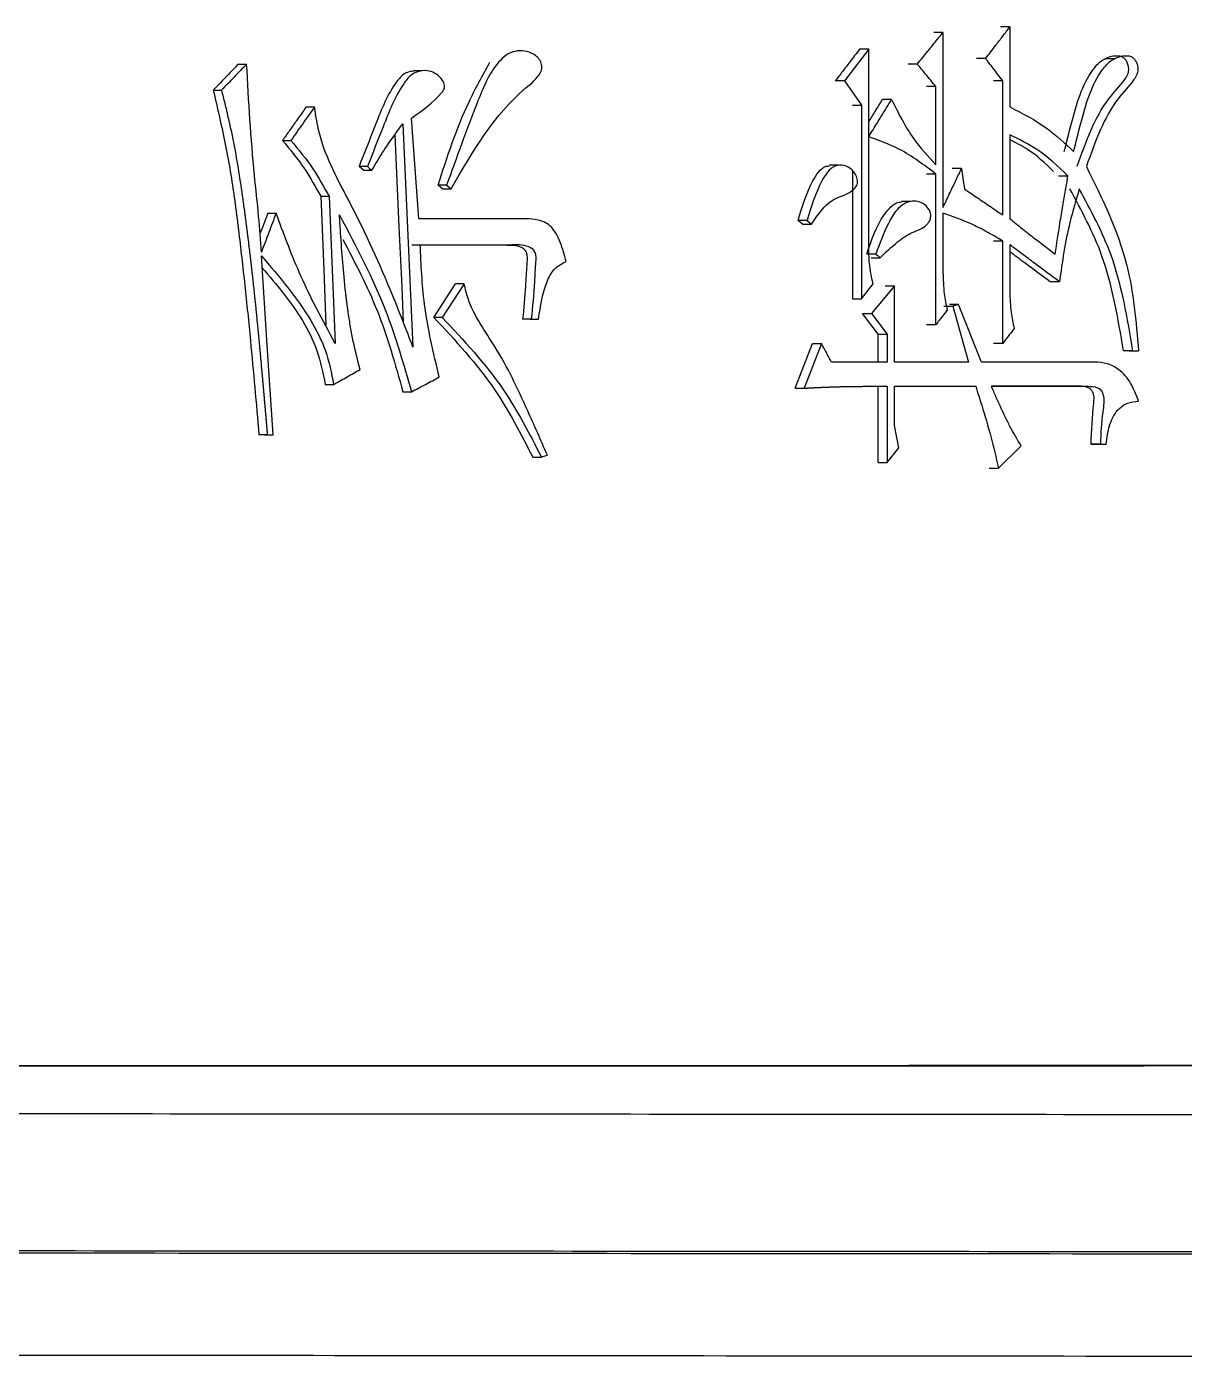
# Model space of a CAD drawing. Header units: millimetres. Extents: x 2223 to 4172, y 741 to 2119.
# Drawn here: x 3138.9 to 3145.62, y 981.24 to 989.04 of the extents above; entities that cross this region are included whole.
import ezdxf

# ---------------------------------------------------------------- set-up
doc = ezdxf.new("R2010")
doc.units = ezdxf.units.MM

msp = doc.modelspace()

# ---------------------------------------------------------------- linework, layer by layer
at = {"color": 7, "linetype": 'Continuous', "lineweight": 25}
for p, q in [((3144.2201, 989.0105), (3144.1667, 989.0105)), ((3144.2201, 989.0105), (3144.2201, 987.9937)), ((3144.6084, 989.043), (3144.5545, 989.043)), ((3144.6084, 989.043), (3144.6084, 988.5777)), ((3143.7887, 988.9132), (3143.6473, 988.7293)), ((3143.7887, 988.9132), (3143.7359, 988.9132)), ((3143.7887, 988.4048), (3143.7887, 988.9132)), ((3144.4681, 988.8591), (3144.4144, 988.8591)), ((3145.2162, 988.8579), (3145.1612, 988.8579)), ((3140.1279, 988.8266), (3140.1761, 988.8266)), ((3141.1972, 988.7879), (3141.1475, 988.7879)), ((3144.071, 988.8266), (3144.0178, 988.8266)), ((3143.6473, 988.7293), (3143.5947, 988.7293)), ((3143.6473, 988.7293), (3143.7472, 988.5886)), ((3144.1787, 988.6968), (3144.1253, 988.6968)), ((3144.1787, 988.2425), (3144.1787, 988.6968)), ((3144.5671, 988.7293), (3144.5133, 988.7293)), ((3144.5671, 987.9504), (3144.5671, 988.7293)), ((3139.9822, 988.6752), (3140.0301, 988.6752)), ((3143.9217, 988.6211), (3143.8686, 988.6211)), ((3140.5215, 988.5778), (3140.5702, 988.5778)), ((3143.6944, 988.5886), (3143.7472, 988.5886)), ((3143.7472, 988.5886), (3143.7472, 987.4636)), ((3141.176, 987.9288), (3141.1334, 988.5129)), ((3140.3848, 988.3831), (3140.4333, 988.3831)), ((3143.7887, 987.7665), (3143.7887, 988.4046)), ((3144.6084, 988.4156), (3144.6084, 987.9288)), ((3140.8777, 988.2317), (3140.8287, 988.2317)), ((3140.8542, 988.21), (3140.8287, 988.2317)), ((3143.6148, 988.239), (3143.5619, 988.239)), ((3140.8542, 988.21), (3140.9033, 988.21)), ((3143.6944, 988.2092), (3143.6944, 987.4636)), ((3144.1787, 988.1883), (3144.1253, 988.1883)), ((3144.1787, 987.3122), (3144.1787, 988.1883)), ((3144.3276, 988.2209), (3144.2741, 988.2209)), ((3144.8916, 988.1776), (3144.9459, 988.1776)), ((3141.3375, 988.1235), (3141.2879, 988.1235)), ((3141.3133, 988.1018), (3141.2879, 988.1235)), ((3141.3133, 988.1018), (3141.363, 988.1019)), ((3141.3375, 988.1235), (3141.363, 988.1019)), ((3140.6069, 988.0586), (3140.6557, 988.0586)), ((3140.6557, 988.0586), (3140.6899, 987.2041)), ((3144.0331, 988.0283), (3143.9796, 988.0283)), ((3140.2992, 987.9611), (3140.3476, 987.9611)), ((3141.7956, 987.9288), (3141.176, 987.9288)), ((3143.4033, 987.8963), (3143.3783, 987.918)), ((3143.4307, 987.918), (3143.4558, 987.8963)), ((3144.2201, 987.9612), (3144.2201, 987.6151)), ((3143.4033, 987.8963), (3143.4558, 987.8963)), ((3141.135, 987.7773), (3141.6523, 987.7773)), ((3141.1845, 987.7773), (3141.7024, 987.7773)), ((3141.6523, 987.7773), (3141.7024, 987.7773)), ((3144.5671, 987.799), (3144.5133, 987.799)), ((3144.5672, 987.204), (3144.5671, 987.799)), ((3144.6084, 987.7774), (3144.6084, 987.5069)), ((3143.8022, 987.7017), (3143.8552, 987.7017)), ((3141.2624, 987.3554), (3141.3895, 987.55)), ((3141.4393, 987.55), (3141.312, 987.3554)), ((3141.4393, 987.55), (3141.3895, 987.55)), ((3143.7472, 987.4636), (3143.8137, 987.5502)), ((3143.9383, 987.5394), (3143.8054, 987.3771)), ((3143.8852, 987.5394), (3143.9383, 987.5394)), ((3143.9383, 987.0959), (3143.9383, 987.5394)), ((3144.8966, 987.561), (3144.8424, 987.561)), ((3143.6944, 987.4636), (3143.7472, 987.4636)), ((3143.7525, 987.3771), (3143.8054, 987.3771)), ((3143.8438, 987.2581), (3143.7525, 987.3771)), ((3143.8054, 987.3771), (3143.8967, 987.2581)), ((3144.2245, 987.4204), (3144.278, 987.4204)), ((3144.3111, 987.4312), (3144.2576, 987.4312)), ((3144.3111, 987.4312), (3144.278, 987.4204)), ((3144.278, 987.4204), (3144.369, 987.0959)), ((3144.4433, 987.0959), (3144.3111, 987.4312)), ((3141.312, 987.3554), (3141.2624, 987.3554)), ((3141.8294, 987.3446), (3141.7791, 987.3446)), ((3141.8214, 987.3446), (3141.7791, 987.3446)), ((3141.8214, 987.3446), (3141.8717, 987.3446)), ((3144.1787, 987.3122), (3144.1253, 987.3122)), ((3143.8438, 987.2581), (3143.8967, 987.2581)), ((3143.8438, 987.0959), (3143.8438, 987.2581)), ((3143.8967, 987.2581), (3143.8967, 987.0959)), ((3143.3617, 986.9444), (3143.4616, 987.204)), ((3143.5141, 987.204), (3143.414, 986.9444)), ((3143.4616, 987.204), (3143.5141, 987.204)), ((3144.5672, 987.204), (3144.5133, 987.204)), ((3145.3231, 987.1608), (3145.2683, 987.1608)), ((3145.3011, 987.1608), (3145.3559, 987.1608)), ((3145.3232, 987.1608), (3145.3559, 987.1608)), ((3143.8967, 987.0959), (3143.5724, 987.0959)), ((3144.369, 987.0959), (3143.9383, 987.0959)), ((3145.102, 987.0959), (3144.4433, 987.0959)), ((3140.6325, 986.966), (3140.6813, 986.966)), ((3141.0841, 986.9228), (3141.1335, 986.9228)), ((3143.3617, 986.9444), (3143.414, 986.9444)), ((3143.8438, 986.5117), (3143.8438, 986.9552)), ((3143.8967, 986.9552), (3143.8967, 986.5117)), ((3143.9383, 986.9552), (3144.4103, 986.9552)), ((3143.9383, 986.7281), (3143.9383, 986.9552)), ((3144.3567, 986.9552), (3144.4103, 986.9552)), ((3144.5011, 986.9552), (3145.0609, 986.9552)), ((3145.0064, 986.9552), (3144.5011, 986.9552)), ((3145.0067, 986.9552), (3145.0612, 986.9552)), ((3140.2962, 986.674), (3140.2479, 986.674)), ((3140.2821, 986.674), (3140.2479, 986.674)), ((3140.2821, 986.674), (3140.3305, 986.674)), ((3143.9632, 986.5983), (3143.9383, 986.7281)), ((3143.8967, 986.5117), (3143.9632, 986.5983)), ((3144.5424, 986.4793), (3144.6743, 986.6091)), ((3145.1348, 986.6199), (3145.0803, 986.6199)), ((3145.113, 986.6199), (3145.1676, 986.6199)), ((3145.1348, 986.6199), (3145.1676, 986.6199)), ((3141.8382, 986.5441), (3141.8886, 986.5441)), ((3144.4886, 986.4793), (3144.5424, 986.4793))]:
    msp.add_line(p, q, dxfattribs=at)
at = {"color": 7, "linetype": 'Continuous', "lineweight": 25, "flags": 128}
for points in [[(3141.0823, 988.4805), (3141.1121, 987.8316), (3141.1419, 987.1827)], [(3141.036, 988.4156), (3141.0421, 988.2807), (3141.0605, 987.8813), (3141.0765, 987.532), (3141.086, 987.3255)], [(3140.8777, 988.2317), (3140.8905, 988.2208), (3140.9033, 988.21)], [(3144.3276, 988.2209), (3144.3359, 988.1614), (3144.3442, 988.1019)], [(3140.6069, 988.0586), (3140.624, 987.6314), (3140.6369, 987.3094)], [(3140.2992, 987.9611), (3140.2642, 987.8683), (3140.2537, 987.8404)], [(3143.4307, 987.918), (3143.411, 987.918), (3143.3946, 987.918), (3143.3783, 987.918)], [(3140.3305, 986.674), (3140.2962, 987.1932), (3140.2619, 987.7124)], [(3143.8303, 987.7233), (3143.811, 987.7233), (3143.7942, 987.7233), (3143.7774, 987.7233)], [(3143.8303, 987.7233), (3143.8427, 987.7125), (3143.8552, 987.7017)], [(3143.8438, 986.5117), (3143.857, 986.5117), (3143.8703, 986.5117), (3143.8967, 986.5117)]]:
    msp.add_lwpolyline(points, dxfattribs=at)
at = {"color": 7, "linetype": 'Continuous', "lineweight": 25}
for points, knots in [([(3144.071, 988.8266), (3144.0907, 988.8509), (3144.1254, 988.8937), (3144.1751, 988.955), (3144.2051, 988.992), (3144.2201, 989.0105)], [0, 0, 0, 0, 0.396526, 0.698263, 1, 1, 1, 1]), ([(3144.4681, 988.8591), (3144.4872, 988.884), (3144.5201, 988.9272), (3144.5668, 988.9885), (3144.5945, 989.0248), (3144.6084, 989.043)], [0, 0, 0, 0, 0.407195, 0.703597, 1, 1, 1, 1]), ([(3141.363, 988.1019), (3141.4884, 988.3176), (3141.6352, 988.5703), (3141.8672, 988.7433), (3141.8893, 988.7925), (3141.8919, 988.8087), (3141.8898, 988.8248), (3141.8823, 988.8453), (3141.8667, 988.8674), (3141.8347, 988.891), (3141.7896, 988.9051), (3141.734, 988.9046), (3141.6814, 988.8806), (3141.5926, 988.7937), (3141.4831, 988.5276), (3141.3955, 988.2844), (3141.3375, 988.1235)], [0, 0, 0, 0, 0.369973, 0.433396, 0.441379, 0.448953, 0.456564, 0.46449, 0.480827, 0.49655, 0.526966, 0.55702, 0.587567, 0.618801, 0.747888, 1, 1, 1, 1]), ([(3143.7359, 988.9132), (3143.7167, 988.8882), (3143.6836, 988.8451), (3143.6365, 988.7838), (3143.6086, 988.7474), (3143.5947, 988.7293)], [0, 0, 0, 0, 0.407433, 0.703716, 1, 1, 1, 1]), ([(3144.5671, 988.7293), (3144.5576, 988.7418), (3144.5386, 988.7667), (3144.5056, 988.81), (3144.4821, 988.8408), (3144.4681, 988.8591)], [0, 0, 0, 0, 0.288433, 0.576865, 1, 1, 1, 1]), ([(3144.9244, 988.3182), (3144.938, 988.3728), (3144.9791, 988.5376), (3145.0348, 988.7329), (3145.1375, 988.8492), (3145.1895, 988.8719), (3145.2302, 988.8772), (3145.256, 988.8723), (3145.2741, 988.8603), (3145.2868, 988.8427), (3145.2954, 988.8199), (3145.2983, 988.7928), (3145.2919, 988.7624), (3145.253, 988.7043), (3145.1651, 988.6172), (3145.0729, 988.4426), (3145.0238, 988.3039), (3144.9981, 988.2316)], [0, 0, 0, 0, 0.113914, 0.343514, 0.39365, 0.444093, 0.471622, 0.490424, 0.505143, 0.519852, 0.535775, 0.554403, 0.572991, 0.596467, 0.700314, 0.843728, 1, 1, 1, 1]), ([(3144.9788, 988.3182), (3144.9925, 988.3728), (3145.0336, 988.5376), (3145.0894, 988.7329), (3145.1922, 988.8493), (3145.2443, 988.8719), (3145.2851, 988.8772), (3145.3109, 988.8722), (3145.329, 988.8603), (3145.3417, 988.8426), (3145.3503, 988.8198), (3145.3532, 988.7927), (3145.3468, 988.7623), (3145.3078, 988.7042), (3145.2197, 988.6171), (3145.1275, 988.4425), (3145.0783, 988.3039), (3145.0526, 988.2316)], [0, 0, 0, 0, 0.113866, 0.34337, 0.39359, 0.444116, 0.471653, 0.490478, 0.50521, 0.519932, 0.535866, 0.554481, 0.573032, 0.596509, 0.70042, 0.843829, 1, 1, 1, 1]), ([(3140.1279, 988.8266), (3140.1061, 988.8039), (3140.0709, 988.7673), (3140.0223, 988.7169), (3139.9956, 988.6891), (3139.9822, 988.6752)], [0, 0, 0, 0, 0.449138, 0.724569, 1, 1, 1, 1]), ([(3140.1761, 988.8266), (3140.1518, 988.8014), (3140.1031, 988.7509), (3140.0545, 988.7004), (3140.0301, 988.6752)], [0, 0, 0, 0, 0.5, 1, 1, 1, 1]), ([(3140.2619, 987.7341), (3140.257, 987.8033), (3140.2466, 987.9529), (3140.205, 988.3156), (3140.1883, 988.6114), (3140.1761, 988.8266)], [0, 0, 0, 0, 0.189811, 0.410522, 1, 1, 1, 1]), ([(3141.1477, 988.7853), (3141.1384, 988.7848), (3141.1143, 988.7836), (3141.0739, 988.7597), (3140.9948, 988.6579), (3140.9231, 988.4704), (3140.8587, 988.3075), (3140.8287, 988.2317)], [0, 0, 0, 0, 0.046767, 0.120081, 0.219008, 0.636057, 1, 1, 1, 1]), ([(3141.1334, 988.5129), (3141.1955, 988.5569), (3141.2629, 988.6045), (3141.3198, 988.6741), (3141.3256, 988.6891), (3141.326, 988.704), (3141.3197, 988.7233), (3141.3016, 988.7498), (3141.2697, 988.778), (3141.2213, 988.792), (3141.1726, 988.7864), (3141.1235, 988.7607), (3141.0449, 988.6581), (3140.9728, 988.4719), (3140.9082, 988.3087), (3140.8777, 988.2317)], [0, 0, 0, 0, 0.213502, 0.231462, 0.243028, 0.25469, 0.268683, 0.294821, 0.340397, 0.384399, 0.438731, 0.48193, 0.539954, 0.7829, 1, 1, 1, 1]), ([(3141.2879, 988.1235), (3141.3413, 988.2886), (3141.4221, 988.5383), (3141.547, 988.7615), (3141.5893, 988.8371)], [0, 0, 0, 0, 0.6614004, 1, 1, 1, 1]), ([(3144.1787, 988.6968), (3144.1687, 988.7088), (3144.1488, 988.7329), (3144.1129, 988.7761), (3144.0869, 988.8074), (3144.071, 988.8266)], [0, 0, 0, 0, 0.277776, 0.555554, 1, 1, 1, 1]), ([(3139.9822, 988.6752), (3139.9943, 988.623), (3140.0185, 988.5187), (3140.0469, 988.3878), (3140.0726, 988.2561), (3140.087, 988.17), (3140.0979, 988.0968), (3140.1017, 988.0702), (3140.1063, 988.0369), (3140.1108, 988.0036), (3140.1152, 987.9703), (3140.1212, 987.9236), (3140.132, 987.8368), (3140.1478, 987.7031), (3140.1715, 987.4891), (3140.206, 987.1461), (3140.2317, 986.8564), (3140.2479, 986.674)], [0, 0, 0, 0, 0.079845, 0.159695, 0.199619, 0.27948, 0.28946, 0.309422, 0.319402, 0.339364, 0.359325, 0.369306, 0.409228, 0.489074, 0.56892, 0.728614, 1, 1, 1, 1]), ([(3140.0301, 988.6752), (3140.0365, 988.6492), (3140.0461, 988.6102), (3140.0571, 988.5647), (3140.0648, 988.5322), (3140.0708, 988.5061), (3140.0812, 988.4604), (3140.1108, 988.3228), (3140.1341, 988.1766), (3140.1531, 988.0434), (3140.1587, 988.0035), (3140.1632, 987.9702), (3140.1677, 987.9368), (3140.1712, 987.9102), (3140.1756, 987.8768), (3140.179, 987.8501), (3140.1832, 987.8168), (3140.1865, 987.79), (3140.1905, 987.7567), (3140.1945, 987.7232), (3140.1984, 987.6898), (3140.2023, 987.6564), (3140.2053, 987.6297), (3140.2091, 987.5962), (3140.212, 987.5695), (3140.2157, 987.536), (3140.2193, 987.5025), (3140.2228, 987.4691), (3140.2263, 987.4356), (3140.229, 987.4088), (3140.2324, 987.3753), (3140.2351, 987.3485), (3140.2384, 987.315), (3140.2417, 987.2815), (3140.2449, 987.248), (3140.2481, 987.2145), (3140.2506, 987.1877), (3140.2537, 987.1541), (3140.2562, 987.1273), (3140.2593, 987.0938), (3140.2617, 987.0669), (3140.2639, 987.0435), (3140.2654, 987.0267), (3140.2669, 987.0099), (3140.2684, 986.9932), (3140.2699, 986.9764), (3140.271, 986.963), (3140.2725, 986.9462), (3140.2737, 986.9328), (3140.2752, 986.916), (3140.2767, 986.8992), (3140.2781, 986.8825), (3140.2796, 986.8657), (3140.2808, 986.8523), (3140.2822, 986.8355), (3140.2834, 986.8221), (3140.2846, 986.8087), (3140.2854, 986.7986), (3140.2863, 986.7885), (3140.287, 986.7801), (3140.2877, 986.7718), (3140.2885, 986.7634), (3140.2892, 986.755), (3140.2899, 986.7466), (3140.2905, 986.7399), (3140.2912, 986.7315), (3140.2918, 986.7248), (3140.2925, 986.7164), (3140.2932, 986.708), (3140.294, 986.6996), (3140.2947, 986.6914), (3140.2954, 986.6834), (3140.2959, 986.6771), (3140.2962, 986.674)], [0, 0, 0, 0, 0.039919, 0.059879, 0.069858, 0.089818, 0.099798, 0.139719, 0.299508, 0.319468, 0.339427, 0.359387, 0.369367, 0.389326, 0.399306, 0.419265, 0.429245, 0.449205, 0.459184, 0.479144, 0.499103, 0.509083, 0.529043, 0.539022, 0.558982, 0.568962, 0.588921, 0.608881, 0.61886, 0.63882, 0.648799, 0.668759, 0.678739, 0.698698, 0.718658, 0.728637, 0.748597, 0.758577, 0.778536, 0.788516, 0.808475, 0.818455, 0.823445, 0.833425, 0.843404, 0.848394, 0.858374, 0.863364, 0.873344, 0.878333, 0.888313, 0.898293, 0.903283, 0.913263, 0.918252, 0.928232, 0.933222, 0.938212, 0.943202, 0.948192, 0.950687, 0.955676, 0.960666, 0.963161, 0.968151, 0.970646, 0.975636, 0.978131, 0.983121, 0.988111, 0.990605, 0.995303, 1, 1, 1, 1]), ([(3143.7887, 988.4047), (3143.8054, 988.4319), (3143.836, 988.4816), (3143.8803, 988.5538), (3143.9079, 988.5987), (3143.9217, 988.6211)], [0, 0, 0, 0, 0.377948, 0.688974, 1, 1, 1, 1]), ([(3143.7887, 988.4909), (3143.8016, 988.5118), (3143.8282, 988.5553), (3143.8549, 988.5987), (3143.8686, 988.6211)], [0, 0, 0, 0, 0.483308, 1, 1, 1, 1]), ([(3143.9217, 988.6211), (3143.9611, 988.5416), (3144.0312, 988.4002), (3144.1338, 988.2905), (3144.1787, 988.2425)], [0, 0, 0, 0, 0.562196, 1, 1, 1, 1]), ([(3140.5215, 988.5778), (3140.5031, 988.5515), (3140.4711, 988.506), (3140.4255, 988.4411), (3140.3984, 988.4024), (3140.3848, 988.3831)], [0, 0, 0, 0, 0.404436, 0.702218, 1, 1, 1, 1]), ([(3140.5702, 988.5778), (3140.5474, 988.5453), (3140.5017, 988.4804), (3140.4561, 988.4155), (3140.4333, 988.3831)], [0, 0, 0, 0, 0.5, 1, 1, 1, 1]), ([(3141.1419, 987.1827), (3141.1037, 987.2823), (3140.9943, 987.5674), (3140.809, 987.9734), (3140.6112, 988.3217), (3140.5789, 988.5235), (3140.5702, 988.5778)], [0, 0, 0, 0, 0.210989, 0.603931, 0.893482, 1, 1, 1, 1]), ([(3144.6084, 988.5777), (3144.6825, 988.5402), (3144.8158, 988.4727), (3144.9287, 988.3656), (3144.9788, 988.3182)], [0, 0, 0, 0, 0.556253, 1, 1, 1, 1]), ([(3140.9033, 988.21), (3140.9234, 988.2447), (3140.9607, 988.3092), (3141.0228, 988.3975), (3141.0625, 988.4528), (3141.0823, 988.4805)], [0, 0, 0, 0, 0.367027, 0.683421, 1, 1, 1, 1]), ([(3140.3848, 988.3831), (3140.4291, 988.3295), (3140.512, 988.2291), (3140.5767, 988.1128), (3140.6069, 988.0586)], [0, 0, 0, 0, 0.534152, 1, 1, 1, 1]), ([(3140.4333, 988.3831), (3140.4776, 988.3295), (3140.5606, 988.2292), (3140.6255, 988.1128), (3140.6557, 988.0586)], [0, 0, 0, 0, 0.534115, 1, 1, 1, 1]), ([(3144.1787, 988.1883), (3144.1099, 988.2406), (3143.988, 988.3331), (3143.8492, 988.3829), (3143.7887, 988.4046)], [0, 0, 0, 0, 0.564258, 1, 1, 1, 1]), ([(3144.9459, 988.1776), (3144.8877, 988.2329), (3144.7844, 988.3309), (3144.6618, 988.3899), (3144.6084, 988.4156)], [0, 0, 0, 0, 0.563785, 1, 1, 1, 1]), ([(3144.8627, 988.2021), (3144.814, 988.2489), (3144.736, 988.324), (3144.6433, 988.3694), (3144.6084, 988.3865)], [0, 0, 0, 0, 0.623667, 1, 1, 1, 1]), ([(3143.3783, 987.918), (3143.4024, 987.9982), (3143.4327, 988.0988), (3143.4948, 988.1992), (3143.5298, 988.2354), (3143.5546, 988.2349), (3143.5616, 988.2348)], [0, 0, 0, 0, 0.625775, 0.785774, 0.939583, 1, 1, 1, 1]), ([(3143.4558, 987.8963), (3143.4932, 987.9522), (3143.5593, 988.051), (3143.6759, 988.0693), (3143.715, 988.1133), (3143.7222, 988.1268), (3143.7248, 988.1427), (3143.7225, 988.1646), (3143.7126, 988.1901), (3143.6867, 988.2202), (3143.6457, 988.2411), (3143.5912, 988.2394), (3143.5472, 988.2004), (3143.4854, 988.0974), (3143.4549, 987.9975), (3143.4307, 987.918)], [0, 0, 0, 0, 0.207477, 0.366822, 0.383118, 0.39879, 0.41441, 0.430881, 0.46509, 0.497024, 0.558703, 0.619218, 0.681584, 0.746434, 1, 1, 1, 1]), ([(3145.0526, 988.2316), (3145.144, 988.047), (3145.3089, 987.7145), (3145.3414, 987.3313), (3145.3559, 987.1608)], [0, 0, 0, 0, 0.554855, 1, 1, 1, 1]), ([(3144.2201, 987.9937), (3144.234, 988.0231), (3144.2589, 988.0756), (3144.2947, 988.1513), (3144.3167, 988.1977), (3144.3276, 988.2209)], [0, 0, 0, 0, 0.387874, 0.693937, 1, 1, 1, 1]), ([(3144.8719, 987.7233), (3144.8809, 987.7837), (3144.8947, 987.8774), (3144.9156, 988.0008), (3144.9312, 988.0919), (3144.9411, 988.1498), (3144.9459, 988.1776)], [0, 0, 0, 0, 0.3974374, 0.6170172, 0.8157107, 1, 1, 1, 1]), ([(3144.3442, 988.1019), (3144.3688, 988.0851), (3144.4184, 988.0515), (3144.4927, 988.001), (3144.5423, 987.9673), (3144.5671, 987.9504)], [0, 0, 0, 0, 0.331513, 0.665756, 1, 1, 1, 1]), ([(3145.0116, 988.1018), (3144.9925, 988.0371), (3144.9571, 987.9169), (3144.9202, 987.7355), (3144.9045, 987.6193), (3144.8966, 987.561)], [0, 0, 0, 0, 0.368096, 0.683267, 1, 1, 1, 1]), ([(3145.2683, 987.1607), (3145.2366, 987.3512), (3145.1804, 987.6883), (3145.0249, 987.9764), (3144.9572, 988.1018)], [0, 0, 0, 0, 0.56483, 1, 1, 1, 1]), ([(3145.3231, 987.1608), (3145.2913, 987.3512), (3145.2351, 987.6883), (3145.0794, 987.9764), (3145.0116, 988.1018)], [0, 0, 0, 0, 0.564773, 1, 1, 1, 1]), ([(3143.7774, 987.7233), (3143.805, 987.8043), (3143.8396, 987.9059), (3143.915, 987.9986), (3143.9523, 988.0246), (3143.975, 988.0256), (3143.9797, 988.0258)], [0, 0, 0, 0, 0.6392681, 0.8011578, 0.9582099, 1, 1, 1, 1]), ([(3143.8552, 987.7017), (3143.8884, 987.7336), (3143.9466, 987.7896), (3144.0385, 987.8534), (3144.1115, 987.8728), (3144.1413, 987.9132), (3144.1488, 987.9318), (3144.1503, 987.9503), (3144.1458, 987.9693), (3144.1323, 987.9929), (3144.1079, 988.0169), (3144.072, 988.0319), (3144.0321, 988.0305), (3143.99, 988.0146), (3143.9423, 987.9736), (3143.8859, 987.8742), (3143.8525, 987.7836), (3143.8303, 987.7233)], [0, 0, 0, 0, 0.148754, 0.260728, 0.372296, 0.394322, 0.416456, 0.432197, 0.447933, 0.473769, 0.515229, 0.556405, 0.603707, 0.651901, 0.70837, 0.805731, 1, 1, 1, 1]), ([(3140.3476, 987.9611), (3140.3333, 987.9233), (3140.3047, 987.8476), (3140.2762, 987.7719), (3140.2619, 987.7341)], [0, 0, 0, 0, 0.5, 1, 1, 1, 1]), ([(3140.6899, 987.2041), (3140.6169, 987.3398), (3140.4864, 987.5825), (3140.39, 987.8452), (3140.3476, 987.9611)], [0, 0, 0, 0, 0.5589855, 1, 1, 1, 1]), ([(3140.7155, 987.9504), (3140.8119, 987.7689), (3140.9845, 987.4437), (3141.0878, 987.0824), (3141.1335, 986.9228)], [0, 0, 0, 0, 0.5582866, 1, 1, 1, 1]), ([(3140.8351, 987.0526), (3140.8211, 987.1067), (3140.8001, 987.1878), (3140.7793, 987.2981), (3140.7701, 987.3571), (3140.7651, 987.3919), (3140.7638, 987.4006), (3140.7626, 987.4093), (3140.7614, 987.418), (3140.76, 987.4284), (3140.7586, 987.4389), (3140.7572, 987.4494), (3140.7561, 987.4581), (3140.7546, 987.4703), (3140.7502, 987.5069), (3140.7343, 987.6539), (3140.7242, 987.809), (3140.7164, 987.936), (3140.7155, 987.9504)], [0, 0, 0, 0, 0.185843, 0.278745, 0.371654, 0.383266, 0.394877, 0.400683, 0.412294, 0.423905, 0.435517, 0.447128, 0.458739, 0.464545, 0.487768, 0.580663, 0.952366, 1, 1, 1, 1]), ([(3142.0323, 987.68), (3142.0217, 987.7175), (3142.0009, 987.7915), (3141.9516, 987.8893), (3141.8701, 987.925), (3141.8203, 987.9275), (3141.7956, 987.9288)], [0, 0, 0, 0, 0.2925856, 0.5760087, 0.7889893, 1, 1, 1, 1]), ([(3144.5671, 987.799), (3144.5382, 987.816), (3144.4803, 987.8499), (3144.3661, 987.9092), (3144.2776, 987.9407), (3144.2201, 987.9612)], [0, 0, 0, 0, 0.259479, 0.519027, 1, 1, 1, 1]), ([(3144.6084, 987.9288), (3144.6322, 987.9096), (3144.6797, 987.8711), (3144.7672, 987.8019), (3144.8317, 987.7535), (3144.8719, 987.7233)], [0, 0, 0, 0, 0.273449, 0.546904, 1, 1, 1, 1]), ([(3140.7354, 987.8074), (3140.8062, 987.6722), (3140.9523, 987.3929), (3141.0392, 987.0828), (3141.0841, 986.9228)], [0, 0, 0, 0, 0.48415, 1, 1, 1, 1]), ([(3141.2951, 987.0093), (3141.2613, 987.1496), (3141.2008, 987.4014), (3141.1895, 987.662), (3141.1845, 987.7773)], [0, 0, 0, 0, 0.557505, 1, 1, 1, 1]), ([(3141.6874, 987.7738), (3141.7141, 987.7749), (3141.7475, 987.7763), (3141.7839, 987.7566), (3141.797, 987.7397), (3141.8051, 987.7173), (3141.8049, 987.6905), (3141.801, 987.6295), (3141.7944, 987.5134), (3141.7849, 987.4083), (3141.7791, 987.3446)], [0, 0, 0, 0, 0.169449, 0.212676, 0.256423, 0.294115, 0.346559, 0.405106, 0.639507, 1, 1, 1, 1]), ([(3141.7024, 987.7773), (3141.7402, 987.7791), (3141.7858, 987.7812), (3141.8349, 987.7567), (3141.8506, 987.7348), (3141.8566, 987.7067), (3141.8515, 987.6493), (3141.8472, 987.5284), (3141.8364, 987.4175), (3141.8294, 987.3446)], [0, 0, 0, 0, 0.223755, 0.270136, 0.317505, 0.366522, 0.417299, 0.617412, 1, 1, 1, 1]), ([(3143.8137, 987.5502), (3143.8054, 987.5899), (3143.7906, 987.6611), (3143.7893, 987.7342), (3143.7887, 987.7665)], [0, 0, 0, 0, 0.558836, 1, 1, 1, 1]), ([(3144.8966, 987.561), (3144.8482, 987.5973), (3144.7761, 987.6516), (3144.68, 987.7237), (3144.6323, 987.7595), (3144.6084, 987.7774)], [0, 0, 0, 0, 0.503826, 0.751913, 1, 1, 1, 1]), ([(3140.2619, 987.7124), (3140.364, 987.5935), (3140.5074, 987.4267), (3140.6423, 987.1644), (3140.6683, 987.0324), (3140.6813, 986.966)], [0, 0, 0, 0, 0.5523735, 0.7751101, 1, 1, 1, 1]), ([(3144.8423, 987.561), (3144.794, 987.5974), (3144.7161, 987.656), (3144.638, 987.7146), (3144.6084, 987.7369)], [0, 0, 0, 0, 0.620419, 1, 1, 1, 1]), ([(3140.2665, 987.6432), (3140.3494, 987.5459), (3140.4733, 987.4006), (3140.5934, 987.1642), (3140.6194, 987.0323), (3140.6325, 986.966)], [0, 0, 0, 0, 0.5014879, 0.7495189, 1, 1, 1, 1]), ([(3141.8717, 987.3446), (3141.8827, 987.4212), (3141.8978, 987.527), (3141.9625, 987.6462), (3142.0094, 987.6689), (3142.0323, 987.68)], [0, 0, 0, 0, 0.572733, 0.791395, 1, 1, 1, 1]), ([(3144.2201, 987.6151), (3144.2211, 987.574), (3144.2228, 987.5008), (3144.2382, 987.4299), (3144.2449, 987.3987)], [0, 0, 0, 0, 0.561072, 1, 1, 1, 1]), ([(3141.9225, 986.555), (3141.8841, 986.6424), (3141.7905, 986.8559), (3141.646, 987.1644), (3141.479, 987.3838), (3141.4461, 987.5214), (3141.4393, 987.55)], [0, 0, 0, 0, 0.257127, 0.627551, 0.922763, 1, 1, 1, 1]), ([(3144.6084, 987.5069), (3144.6094, 987.4658), (3144.6111, 987.3926), (3144.6264, 987.3217), (3144.6331, 987.2906)], [0, 0, 0, 0, 0.5610721, 1, 1, 1, 1]), ([(3144.2449, 987.3987), (3144.2355, 987.3864), (3144.2197, 987.3658), (3144.1976, 987.3369), (3144.185, 987.3205), (3144.1787, 987.3122)], [0, 0, 0, 0, 0.428361, 0.714181, 1, 1, 1, 1]), ([(3141.2624, 987.3554), (3141.3871, 987.2222), (3141.6119, 986.9819), (3141.7684, 986.679), (3141.8382, 986.5441)], [0, 0, 0, 0, 0.554524, 1, 1, 1, 1]), ([(3141.312, 987.3554), (3141.4369, 987.2222), (3141.6619, 986.982), (3141.8187, 986.679), (3141.8886, 986.5441)], [0, 0, 0, 0, 0.554583, 1, 1, 1, 1]), ([(3141.8294, 987.3446), (3141.8342, 987.3446), (3141.8421, 987.3446), (3141.8531, 987.3446), (3141.8624, 987.3446), (3141.8686, 987.3446), (3141.8717, 987.3446)], [0, 0, 0, 0, 0.34, 0.56, 0.78, 1, 1, 1, 1]), ([(3144.6331, 987.2906), (3144.6237, 987.2782), (3144.608, 987.2576), (3144.586, 987.2288), (3144.5734, 987.2123), (3144.5672, 987.204)], [0, 0, 0, 0, 0.428361, 0.714181, 1, 1, 1, 1]), ([(3143.5724, 987.0959), (3143.5648, 987.1099), (3143.5513, 987.135), (3143.5319, 987.1711), (3143.52, 987.193), (3143.5141, 987.204)], [0, 0, 0, 0, 0.39045, 0.695224, 1, 1, 1, 1]), ([(3145.356, 986.8687), (3145.3424, 986.9048), (3145.3158, 986.9759), (3145.2495, 987.0513), (3145.1748, 987.0909), (3145.1261, 987.0942), (3145.102, 987.0959)], [0, 0, 0, 0, 0.291064, 0.572494, 0.787521, 1, 1, 1, 1]), ([(3140.6813, 986.966), (3140.6945, 986.9734), (3140.7209, 986.9883), (3140.7722, 987.0171), (3140.8102, 987.0386), (3140.8351, 987.0526)], [0, 0, 0, 0, 0.257188, 0.514375, 1, 1, 1, 1]), ([(3143.414, 986.9444), (3143.4171, 986.9446), (3143.4233, 986.9449), (3143.4326, 986.9453), (3143.4418, 986.9458), (3143.4496, 986.9462), (3143.4573, 986.9465), (3143.4634, 986.9468), (3143.4712, 986.9472), (3143.4789, 986.9476), (3143.4882, 986.948), (3143.4959, 986.9483), (3143.5036, 986.9487), (3143.5098, 986.949), (3143.5175, 986.9493), (3143.5237, 986.9496), (3143.5314, 986.9499), (3143.5391, 986.9502), (3143.5483, 986.9506), (3143.5561, 986.9509), (3143.5638, 986.9511), (3143.57, 986.9514), (3143.5777, 986.9516), (3143.5854, 986.9519), (3143.5931, 986.9521), (3143.6008, 986.9524), (3143.6085, 986.9526), (3143.6162, 986.9528), (3143.624, 986.953), (3143.6301, 986.9531), (3143.6378, 986.9533), (3143.6455, 986.9535), (3143.6533, 986.9536), (3143.661, 986.9538), (3143.6687, 986.9539), (3143.6764, 986.954), (3143.6841, 986.9542), (3143.6903, 986.9542), (3143.698, 986.9543), (3143.7057, 986.9544), (3143.7134, 986.9545), (3143.7211, 986.9546), (3143.7288, 986.9547), (3143.7365, 986.9548), (3143.7442, 986.9548), (3143.7519, 986.9549), (3143.7596, 986.9549), (3143.7673, 986.955), (3143.7735, 986.955), (3143.7812, 986.9551), (3143.7889, 986.9551), (3143.7966, 986.9551), (3143.8043, 986.9551), (3143.812, 986.9552), (3143.8197, 986.9552), (3143.8274, 986.9552), (3143.8336, 986.9552), (3143.8413, 986.9552), (3143.849, 986.9552), (3143.8567, 986.9552), (3143.8644, 986.9552), (3143.8721, 986.9552), (3143.8798, 986.9552), (3143.888, 986.9552), (3143.8931, 986.9552), (3143.8967, 986.9552)], [0, 0, 0, 0, 0.019168, 0.038335, 0.057502, 0.07667, 0.086254, 0.105421, 0.115005, 0.134172, 0.15334, 0.172507, 0.182091, 0.201259, 0.210842, 0.23001, 0.239594, 0.258761, 0.277929, 0.297096, 0.30668, 0.325847, 0.335431, 0.354599, 0.373766, 0.38335, 0.402517, 0.421685, 0.431268, 0.450436, 0.46002, 0.479187, 0.498355, 0.507938, 0.527106, 0.546273, 0.555857, 0.575025, 0.584608, 0.603776, 0.622943, 0.632527, 0.651695, 0.670862, 0.680446, 0.699613, 0.718781, 0.728365, 0.747532, 0.757116, 0.776283, 0.795451, 0.805034, 0.824202, 0.843369, 0.852953, 0.872121, 0.881704, 0.900872, 0.920039, 0.929623, 0.948791, 0.967958, 0.977542, 1, 1, 1, 1]), ([(3144.4103, 986.9552), (3144.4219, 986.9185), (3144.4524, 986.822), (3144.4994, 986.6644), (3144.5281, 986.541), (3144.5424, 986.4793)], [0, 0, 0, 0, 0.234581, 0.616855, 1, 1, 1, 1]), ([(3144.6743, 986.6091), (3144.6519, 986.6463), (3144.6183, 986.7022), (3144.5844, 986.7714), (3144.5678, 986.8062), (3144.5603, 986.8225), (3144.5563, 986.8313), (3144.5539, 986.8363), (3144.5511, 986.8426), (3144.5488, 986.8476), (3144.5459, 986.8539), (3144.5437, 986.8589), (3144.5414, 986.864), (3144.5391, 986.869), (3144.5369, 986.8741), (3144.5341, 986.8804), (3144.5318, 986.8854), (3144.529, 986.8917), (3144.5268, 986.8968), (3144.524, 986.9031), (3144.5218, 986.9082), (3144.519, 986.9145), (3144.5167, 986.9196), (3144.514, 986.9259), (3144.5117, 986.931), (3144.509, 986.9373), (3144.5067, 986.9424), (3144.504, 986.9488), (3144.5023, 986.9527), (3144.5011, 986.9552)], [0, 0, 0, 0, 0.340494, 0.510588, 0.595628, 0.638147, 0.648777, 0.670037, 0.680666, 0.701926, 0.712556, 0.733815, 0.744445, 0.755075, 0.776334, 0.786964, 0.808224, 0.818854, 0.840113, 0.850743, 0.872003, 0.882632, 0.903892, 0.914522, 0.935781, 0.946411, 0.967671, 0.9783, 1, 1, 1, 1]), ([(3145.0802, 986.6199), (3145.0839, 986.6989), (3145.0883, 986.7898), (3145.099, 986.8911), (3145.0917, 986.9256), (3145.0587, 986.9556), (3145.0279, 986.9554), (3145.0064, 986.9552)], [0, 0, 0, 0, 0.575027, 0.661027, 0.741894, 0.819512, 1, 1, 1, 1]), ([(3145.0609, 986.9552), (3145.0801, 986.9549), (3145.1069, 986.9545), (3145.1385, 986.9353), (3145.1612, 986.887), (3145.1401, 986.7767), (3145.1369, 986.6812), (3145.1348, 986.6199)], [0, 0, 0, 0, 0.163972, 0.228894, 0.296062, 0.547773, 1, 1, 1, 1]), ([(3145.1676, 986.6199), (3145.1724, 986.6559), (3145.182, 986.7267), (3145.2245, 986.8151), (3145.2898, 986.8629), (3145.3341, 986.8668), (3145.356, 986.8687)], [0, 0, 0, 0, 0.292624, 0.57669, 0.790427, 1, 1, 1, 1]), ([(3140.2962, 986.674), (3140.3001, 986.674), (3140.3065, 986.674), (3140.3154, 986.674), (3140.3229, 986.674), (3140.328, 986.674), (3140.3305, 986.674)], [0, 0, 0, 0, 0.34, 0.56, 0.78, 1, 1, 1, 1]), ([(3145.0802, 986.6199), (3145.0863, 986.6199), (3145.0972, 986.6199), (3145.1081, 986.6199), (3145.1129, 986.6199)], [0, 0, 0, 0, 0.56, 1, 1, 1, 1]), ([(3141.8886, 986.5441), (3141.8914, 986.5451), (3141.8985, 986.5473), (3141.9098, 986.5509), (3141.9182, 986.5536), (3141.9225, 986.555)], [0, 0, 0, 0, 0.253292, 0.6266174, 1, 1, 1, 1]), ([(3156.0566, 983.0089), (3155.3195, 983.0088), (3153.6655, 983.0088), (3149.8158, 983.0088), (3145.5761, 983.0088), (3139.9754, 983.0087), (3134.1235, 983.0087), (3127.9921, 983.0086), (3121.5968, 983.0085), (3117.6029, 983.0085), (3114.8987, 983.0084)], [0, 0, 0, 0, 0.0675233, 0.1515081, 0.3196482, 0.4036328, 0.5717715, 0.7399066, 0.8238912, 1, 1, 1, 1]), ([(3115.0069, 983.0085), (3115.6532, 983.0085), (3118.8885, 983.0085), (3124.6405, 983.0086), (3130.8401, 983.0087), (3136.8495, 983.0087), (3141.489, 983.0087), (3147.0262, 983.0088), (3151.2346, 983.0088), (3156.169, 983.0089), (3160.7667, 983.0089), (3164.8618, 983.0089), (3168.5434, 983.009), (3171.1519, 983.009), (3173.962, 983.0091), (3175.8323, 983.0092), (3177.8606, 983.0093), (3178.6169, 983.0093), (3179.1456, 983.0094)], [0, 0, 0, 0, 0.020124, 0.100733, 0.181328, 0.221587, 0.302184, 0.342442, 0.423039, 0.463298, 0.543894, 0.624491, 0.664749, 0.745346, 0.785604, 0.8662, 0.906458, 1, 1, 1, 1]), ([(3107.8679, 982.7404), (3109.1402, 982.7404), (3111.4665, 982.7403), (3114.83, 982.7399), (3117.9631, 982.7394), (3121.0793, 982.7386), (3124.173, 982.7377), (3127.2385, 982.7366), (3130.27, 982.7353), (3134.524, 982.7332), (3140.0644, 982.7299), (3146.8083, 982.7247), (3153.5359, 982.718), (3159.2569, 982.7106), (3163.9774, 982.703), (3167.7802, 982.6956), (3171.2143, 982.6873), (3174.1727, 982.6783), (3176.6261, 982.6686), (3177.6717, 982.6617), (3178.2035, 982.6583)], [0, 0, 0, 0, 0.037781, 0.069081, 0.100468, 0.131943, 0.163506, 0.195157, 0.226895, 0.258722, 0.330934, 0.408983, 0.49287, 0.582593, 0.645672, 0.711347, 0.779618, 0.850484, 0.923944, 1, 1, 1, 1]), ([(3178.9595, 981.8591), (3178.4598, 981.8624), (3177.474, 981.8689), (3175.1934, 981.8782), (3172.4327, 981.8868), (3169.2043, 981.8949), (3165.5936, 981.9022), (3161.0476, 981.9099), (3155.4445, 981.9176), (3148.7258, 981.9248), (3141.8231, 981.9306), (3134.8937, 981.935), (3128.0696, 981.9383), (3121.4596, 981.9405), (3115.1497, 981.9418), (3110.6454, 981.9423), (3108.2627, 981.9423), (3107.8679, 981.9423)], [0, 0, 0, 0, 0.07139, 0.140843, 0.208359, 0.273937, 0.337578, 0.399281, 0.488173, 0.572709, 0.652888, 0.72871, 0.800173, 0.867277, 0.930021, 0.988406, 1, 1, 1, 1]), ([(3179.4963, 981.8452), (3178.7715, 981.8497), (3177.3217, 981.8588), (3173.5314, 981.8717), (3168.6333, 981.8838), (3162.5927, 981.8948), (3155.5447, 981.9045), (3147.6019, 981.9128), (3138.9021, 981.9195), (3129.5952, 981.9245), (3121.1534, 981.9273), (3113.8733, 981.9287), (3109.8697, 981.9289), (3107.8679, 981.929)], [0, 0, 0, 0, 0.0981345, 0.196269, 0.2944034, 0.3925379, 0.4906723, 0.5888066, 0.686941, 0.7850753, 0.8832097, 0.9416048, 1, 1, 1, 1]), ([(3089.4807, 981.3375), (3092.5054, 981.3383), (3098.5419, 981.34), (3107.695, 981.3403), (3116.737, 981.339), (3125.5643, 981.336), (3134.0565, 981.3314), (3140.901, 981.3261), (3146.3581, 981.3211), (3150.7109, 981.3164), (3155.1687, 981.3108), (3159.6473, 981.3043), (3163.7812, 981.2971), (3167.5216, 981.2893), (3170.8399, 981.2812), (3173.8752, 981.2721), (3176.5273, 981.2622), (3178.7622, 981.2515), (3179.7402, 981.244), (3180.2393, 981.2402)], [0, 0, 0, 0, 0.074691, 0.149062, 0.223115, 0.296848, 0.370262, 0.443356, 0.483243, 0.526636, 0.573536, 0.623941, 0.677851, 0.725458, 0.775499, 0.827974, 0.882883, 0.940225, 1, 1, 1, 1])]:
    msp.add_open_spline(points, degree=3, knots=knots, dxfattribs=at)
msp.add_open_spline([(3141.1335, 986.9228), (3141.1604, 986.9372), (3141.2143, 986.966), (3141.2681, 986.9949), (3141.2951, 987.0093)], degree=3, dxfattribs=at)

doc.saveas('drawing.dxf')
